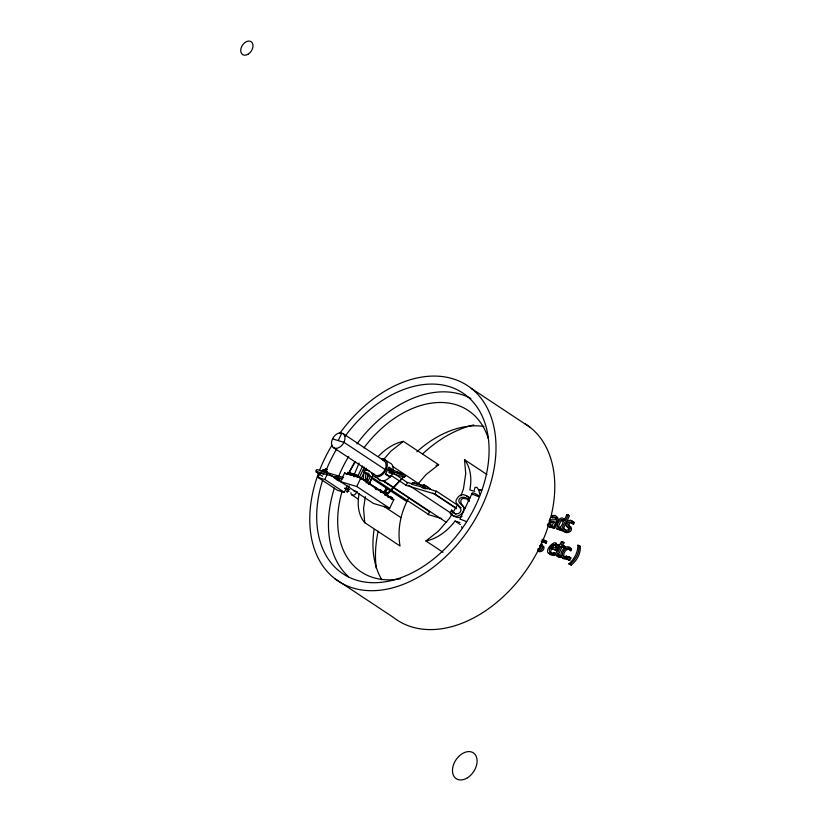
<?xml version="1.0" encoding="UTF-8"?>
<svg xmlns="http://www.w3.org/2000/svg" width="821" height="821" viewBox="0 0 821 821"><rect width="100%" height="100%" fill="white"/><g stroke="black" fill="none" stroke-linecap="round" stroke-linejoin="round"><path stroke-width="1.23" d="M579.062 545.544C579.554 552.861 575.613 559.768 570.01 564.243L568.85 563.894C574.228 559.245 578.015 552.43 577.892 545.195L580.293 546.355C580.786 553.672 576.855 560.589 571.242 565.064L568.85 563.894M474.302 489.993L475.082 487.315L476.991 487.407L478.9 490.219L479.7 494.098M363.313 479.474L364.308 467.108L359.567 477.083M365.242 481.506L365.95 473.04M366.145 470.618L366.351 468.206M367.203 480.254L367.705 474.21M547.474 524.003C546.694 526.836 550.84 527.78 552.338 525.758L551.589 527.205L554.185 528.426C554.586 525.389 561.092 519.005 556.412 516.419M346.544 491.492C348.699 495.381 347.683 484.534 349.428 485.96M365.335 496.695L363.549 508.692L364.76 522.659L400.032 545.996C397.148 529.381 400.73 511.976 409.104 497.434M393.485 470.905L393.577 470.238L388.877 467.128L385.747 473.717L390.457 476.827L392.469 473.666M550.481 517.476L549.967 519.621M556.997 555.15L557.603 556.525L560.168 557.521L560.876 556.022L557.603 554.473L557.88 552.307L560.671 546.427L564.663 548.069L565.32 546.683L561.328 545.041L562.785 541.973L564.017 542.784L562.559 545.862L565.32 546.683M558.834 555.283L558.68 554.165L561.903 547.248L564.663 548.069M412.316 483.897L407.524 482.461L406.149 485.396L434.925 494.016L456.26 508.137M335.84 479.136L336.682 477.637L337.985 477.709L338.816 478.263L337.811 480.388M369.245 484.113L372.621 476.159M460.889 495.863L463.465 488.793L465.733 473.635L464.512 459.678L486.956 474.528M429.568 511.791L382.781 480.675M550.101 548.1L557.151 550.655L550.101 548.1C547.925 551.117 551.065 554.432 554.247 552.687L555.478 553.508L554.678 555.201L552.974 555.407L550.583 554.822L549.208 552.759M551.332 548.921L550.727 552.051L552.225 553.693M407.452 482.656L395.804 474.702M436.228 491.276L427.905 488.567M466.615 521.663L459.914 519.005L460.324 519.426M334.311 478.089L335.163 476.621M335.112 478.325L336.333 476.549M429.557 511.74L428.244 514.572L441.585 518.585M354.262 474.497L359.105 463.034M557.572 549.783L558.198 545.318L555.622 543.666M566.439 556.125C557.09 559.46 566.203 541.788 570.811 550.809L571.529 549.29C565.597 540.013 554.544 559.378 565.566 558.126L566.439 556.125L567.67 556.946L566.798 558.947L565.382 559.122L563.185 558.547L562.18 557.346M347.304 486.083L344.317 492.374L337.564 490.353L318.035 477.432L320.026 473.245M322.745 470.464L325.003 471.665L322.745 470.464L323.125 469.653L325.383 470.854L326.245 469.058L326.953 469.53L326.101 471.326L325.301 471.09L326.614 471.675L326.235 472.486L325.711 472.137M323.546 470.7L323.926 469.889M338.231 440.6L341.515 433.683M323.125 469.653L324.582 470.618L325.444 468.822L326.245 469.058M318.035 477.432L324.788 479.454L327.281 474.22M337.01 480.152L338.016 478.027L338.816 478.263M338.55 480.962L340.048 477.791M344.604 472.988L340.489 481.65L356.766 486.514L389.677 508.302L393.782 499.65L360.871 477.863L344.604 472.988L346.729 474.394M352.599 473.912L347.981 472.342L347.191 474.004L350.269 474.928M351.973 474.22L350.639 473.337L350.105 474.456L356.755 476.447L357.289 475.328L359.916 477.709M357.761 476.262L362.646 465.979M356.766 486.514L360.871 477.863M360.809 479.361L363.97 472.711M365.653 481.64L369.265 474.035M366.125 482.81L366.659 481.691L364.483 480.09A4.372 0.647 25.4 0 0 363.436 479.526A3.848 0.564 25.4 0 0 361.671 478.694L361.035 478.438M367.203 483.005L370.456 476.149M368.968 484.174L372.221 477.319M392.859 471.346A10.016 6.876 -56.5 0 0 389.503 462.767L383.623 458.877L382.976 460.232A8.497 5.829 -56.5 0 1 385.09 469.54A8.497 5.829 -56.5 0 1 375.761 475.421L375.125 476.785L380.995 480.675M375.505 489.131L375.936 487.643L372.098 485.827M376.275 489.367L376.808 488.249L377.547 488.741L377.013 489.85M388.887 470.217L389.503 468.914L403.173 473.974L402.557 475.277L388.887 470.217L394.224 473.748M379.979 491.143L380.513 490.034L381.221 490.506L380.687 491.615M390.509 471.285L391.124 469.992M390.909 471.788L391.525 470.484M385.08 493.052L384.556 494.17L385.265 494.642L385.788 493.524L385.08 493.052L380.585 491.707M387.296 496.654L387.82 495.535L388.569 496.028L388.035 497.146M391.925 498.09L392.602 498.162L390.817 497.074L390.283 498.193L391.566 498.788M390.97 498.398L391.504 497.28M426.109 486.217L412.45 482.522L411.619 484.257L425.288 487.961L422.794 486.309L423.615 484.564L430.768 489.295L423.615 484.564M428.059 487.192L427.238 488.936L422.794 486.309M469.448 501.313C464.501 492.569 452.699 499.784 462.757 505.562C467.354 512.92 454.701 521.15 450.185 512.981L451.55 510.118L455.788 514.418M467.683 500.143L468.976 497.423L466.821 495.822L463.506 494.601L460.714 495.073A5.573 3.818 -56.5 0 0 457.666 497.752C452.792 502.965 459.781 505.828 461.043 509.851C460.571 515.301 452.761 515.013 451.55 510.118M460.345 518.082L471.818 493.934L478.489 496.633M556.381 518.297L555.571 517.877A7.122 4.885 -56.5 0 0 552.697 518.03L551.455 517.209L552.235 515.567C560.558 513.843 555.109 524.906 552.954 527.605L551.589 527.205M544.426 540.28L546.755 541.624L545.965 543.307L544.723 542.496L545.524 540.813L542.117 539.335M559.778 529.596L560.548 527.975C559.429 529.36 556.289 529.956 555.93 527.646A6.681 4.577 -56.5 0 1 556.084 524.783C556.166 521.232 562.939 514.059 564.14 520.411L566.921 514.551L569.487 515.773L562.344 530.818L559.778 529.596L562.344 530.818M561.112 529.997L568.255 514.952M571.97 521.222L574.3 522.577L573.499 524.26C570.934 519.96 566.285 525.43 570.964 526.99C573.776 531.875 565.279 535.035 562.754 530.243L563.627 528.406L566.418 530.777M555.92 549.844C561.564 531.341 536.698 555.088 553.446 554.38L554.247 552.687M559.573 546.55L558.342 545.729L558.998 544.354L559.984 544.641L561.441 541.573L562.785 541.973M573.499 524.26L572.268 523.439L573.068 521.756C568.655 516.748 562.611 525.491 568.655 527.924C569.025 531.064 564.52 530.859 563.627 528.406M558.342 545.729L559.327 546.027C558.331 548.756 552.389 556.074 558.937 556.7L559.645 555.212M563.422 547.258L564.078 545.873M569.579 549.988L570.297 548.469M566.931 559.091L568.101 556.638L569.63 557.1L570.862 557.911L569.702 560.374L566.931 559.091L569.702 560.374M568.471 559.553L569.63 557.1M428.388 514.336L365.366 472.978C362.492 470.484 367.572 469.068 369.234 470.997M435.048 493.821L436.3 491.081L456.507 504.443M317.481 471.47L316.218 472.075L316.434 470.638M355.298 461.966L349.561 471.685A96.837 66.409 -56.5 0 1 354.836 461.648M451.776 514.418L449.344 518.544L438.435 531.115L425.914 540.967L443.012 552.276M452.997 512.366L457.882 504.115M381.129 492.087L381.673 491.184L384.505 492.323L381.673 491.184M381.601 492.528L382.145 491.625M384.043 491.882L385.808 488.936L386.599 489.172L387.071 489.614L385.295 492.559L384.823 492.118L386.599 489.172M386.64 493.739L387.194 492.826L387.656 493.267L387.112 494.18L384.279 493.031M406.179 485.344L391.699 475.841M552.04 547.535L553.723 545.719L555.838 545.339M383.674 459.483L390.837 451.211L403.368 441.37L438.63 464.707L426.109 474.548L418.135 483.733M342.809 477.648L342.46 478.971M385.162 495.617L404.753 475.636L386.701 495.32M548.982 520.986C550.634 517.928 557.264 522.197 555.15 517.476L554.329 517.056A7.122 4.885 -56.5 0 0 551.455 517.209M389.934 472.547C387.717 473.368 389.913 469.119 390.344 471.685M462.049 516.327C457.851 519.56 453.151 515.968 450.185 512.981M368.383 473.245L365.366 472.978M347.714 490.742L347.232 490.558M566.89 557.295L567.67 556.946M405.051 476.016L404.404 475.472M554.596 553.744L555.478 553.508M541.172 541.029L542.64 540.998L544.723 542.496M551.928 527.564L549.752 527.349L548.695 526.066M560.035 529.894L557.387 529.176M343.352 477.473L316.875 469.55L315.952 470.33L316.383 471.418L341.659 478.992M404.353 477.196C407.247 475.718 402.536 474.589 404.353 477.196L389.38 472.722M372.406 485.683L369.132 483.518L371.369 485.108M568.748 547.679L571.529 549.29M380.595 491.327L381.129 491.276L380.503 490.701M337.164 476.313L338.129 476.57M537.468 550.737C541.255 552.4 545.175 546.057 540.895 544.2M543.882 541.819C539.818 541.367 541.562 545.749 543.913 546.776C544.816 550.121 540.505 553.231 537.622 551.035M380.38 491.974L381.437 492.22M554.175 522.197L551.948 522.207L550.891 522.987L550.244 524.527L550.819 525.881M568.912 549.29C565.443 548.664 562.354 554.555 564.294 557.182M358.418 477.052C360.84 476.632 352.578 473.789 352.168 474.086M374.643 487.602L375.454 487.653L372.806 486.309M396.379 472.137L403.173 473.974M392.366 472.516L394.634 473.132M332.515 438.886L343.948 442.314L385.09 469.54M474.682 491.358L469.838 489.911A48.572 33.312 -56.5 0 0 464.512 459.678M388.2 476.149L390.457 476.827M357.289 475.328L347.981 472.342M326.953 469.53L325.444 468.822M366.659 481.691L362.687 479.361M580.293 546.355L577.892 545.195M324.582 470.618L325.383 470.854M387.071 489.614L385.808 488.936M325.886 471.5L326.686 471.747L326.696 473.758M564.017 542.784L561.441 541.573M326.727 472.054L327.528 472.301L326.101 471.326M321.021 471.141L327.774 473.163M376.039 488.013L376.808 488.249M374.55 487.838L377.547 488.741M376.018 488.69L380.513 490.034M381.221 490.506L378.994 489.839L380.051 490.414M384.823 492.118L387.194 492.826M385.511 494.847L387.82 495.535M385.09 494.991L388.569 496.028M391.463 498.952L393.782 499.65M344.912 488.074L349.756 489.532M353.389 490.609L357.012 491.697M425.914 540.967A44.108 30.244 -56.5 0 0 455.05 521.058L459.893 522.505M569.333 557.449L570.862 557.911M559.501 555.612L560.876 556.022M389.677 508.302L373.411 503.427L331.889 475.893M372.077 485.591L371.359 485.344M412.45 482.522L421.676 485.57M422.004 487.695L425.463 488.844M359.814 477.996L360.398 478.202M360.645 478.551L361.753 478.961M377.588 489.429L378.276 489.685M382.165 492.456L383.581 493.031M336.826 476.139L337.872 476.632M388.076 496.664L390.149 497.464M387.563 496.274L391.545 497.649L390.817 497.074M366.833 470.279L367.387 470.495M537.642 549.013L539.869 549.28L540.947 548.192L541.111 546.971L539.849 545.739M466.4 496.017L470.023 498.06M563.668 518.544L565.289 520.257M563.935 531.166C567.424 534.204 573.017 527.965 568.83 525.419C565.146 523.408 570.749 519.714 572.268 523.439M563.801 520.381C560.917 519.549 559.388 523.921 558.762 526.056A3.859 2.648 -56.5 0 0 558.783 528.016L558.988 528.355M368.136 483.62L368.814 484M333.264 447.496L375.761 475.421M379.004 490.004L379.928 490.578M353.523 476.396L354.138 476.734M368.475 483.59L369.091 483.938M461.115 507.819L458.21 505.305M352.835 474.528L353.451 474.918M472.752 494.735L471.818 493.934M471.285 388.374L530.058 427.269M566.921 514.551L568.153 515.372M573.068 521.756L574.3 522.577M562.754 530.243L563.986 531.064M552.954 527.605L554.185 528.426M560.671 546.427L561.903 547.248M545.524 540.813L546.755 541.624M565.566 558.126L566.798 558.947M557.336 554.001L558.567 554.822M558.937 556.7L560.168 557.521M570.01 564.243L571.242 565.064M553.446 554.38L554.678 555.201M343.188 433.704A8.497 5.829 -56.5 0 1 339.72 447.178A8.497 5.829 -56.5 0 1 331.776 440.918A8.497 5.829 -56.5 0 1 343.188 433.704L384.341 460.93M392.356 466.236L420.157 484.647M432.995 493.134L456.527 508.702M408.92 485.314L452.238 513.977M385.377 474.281L387.266 475.533M455.05 521.058L460.396 524.588M383.499 480.737L446.603 522.495M371.4 478.222L406.662 501.559M356.755 476.447L358.1 477.329M356.837 476.755L357.494 477.196M383.859 506.321L400.956 517.64M337.185 477.473L338.016 478.027M330.555 474.281L328.923 473.491L329.755 474.045M344.769 488.423L349.048 491.256M320.601 472.568L323.802 474.682M351.737 494.817L358.028 498.983M316.218 472.075L322.622 476.313M324.788 479.454L344.317 492.374M334.486 578.405L393.259 617.3A117.177 80.355 -56.5 0 0 527.441 568.471A117.177 80.355 -56.5 0 0 525.009 423.718M538.33 549.454L538.874 549.834M383.479 480.962L388.374 484.441M541.09 546.56L540.095 545.647M467.652 499.342C458.621 495.597 459.247 504.576 465.343 508.22M569.497 528.211L567.28 525.912M545.052 542.383L545.965 543.307M569.959 549.844L570.811 550.809M373.391 473.553L374.407 474.723M386.363 468.186A7.502 5.152 -56.5 0 1 385.973 469.366M378.419 456.332A44.939 30.818 -56.5 0 1 403.368 441.37M364.76 522.659A44.355 30.418 -56.5 0 1 359.218 493.421M436.054 465.322A44.939 30.818 -56.5 0 1 438.63 464.707M363.888 447.927A96.837 66.409 -56.5 0 1 488.351 438.671M400.34 578.795A96.837 66.409 -56.5 0 1 342.09 491.276M462.377 527.944A3.879 2.679 -59 0 1 461.607 526.682M478.828 489.788A3.879 2.679 -60 0 1 481.434 490.568M479.536 490.26A3.879 2.637 -54 0 1 481.681 490.517M472.342 493.164A3.879 0.688 27.3 0 1 474.63 493.421A3.879 0.688 27.3 0 1 478.848 495.894M356.837 491.471A3.879 2.679 -59 0 1 353.471 495.166A3.879 2.679 -59 0 1 350.885 492.703M390.652 475.985A10.016 6.876 -56.5 0 1 378.204 478.458M381.734 458.662A10.016 6.876 -56.5 0 1 384.782 472.096A10.016 6.876 -56.5 0 1 371.605 472.732M339.678 433.519A117.177 80.355 -56.5 0 1 490.26 414.687A117.177 80.355 -56.5 0 1 399.211 585.835A117.177 80.355 -56.5 0 1 318.322 473.676M319.646 470.166A117.177 80.355 -56.5 0 1 331.951 445.249M345.138 436.197A108.464 74.383 -56.5 0 1 483.395 418.884A108.464 74.383 -56.5 0 1 402.577 577.091A108.464 74.383 -56.5 0 1 322.591 480.326M325.496 472.034A108.464 74.383 -56.5 0 1 336.302 449.631M381.786 579.688A96.837 66.409 -56.5 0 1 374.058 529.607M416.904 451.745A96.837 66.409 -56.5 0 1 483.969 426.427M348.556 576.763A108.464 74.383 -56.5 0 1 334.352 488.105M337.708 478.633A108.464 74.383 -56.5 0 1 348.689 456.353M356.889 443.976A108.464 74.383 -56.5 0 1 470.854 398.524M376.305 568.276A108.464 74.383 -56.5 0 1 378.173 531.197M422.487 454.034A108.464 74.383 -56.5 0 1 473.779 424.939M555.817 546.201L555.314 548.069L550.799 546.724L553.559 544.467L555.468 544.949L555.817 546.201M563.196 521.212C563.001 523.644 560.517 529.258 557.541 527.195A3.859 2.648 -56.5 0 1 557.531 525.235C557.11 522.844 562.282 516.368 563.196 521.212M549.27 522.803L549.146 524.486C550.891 527.031 553.57 523.49 554.185 521.745L551.384 521.232L549.27 522.803M248.219 54.135A7.748 5.316 -56.5 0 0 251.38 41.861A7.748 5.316 -56.5 0 0 240.984 48.429A7.748 5.316 -56.5 0 0 248.219 54.135M467.498 777.764A15.496 10.622 -56.5 0 0 473.83 753.206A15.496 10.622 -56.5 0 0 453.028 766.342A15.496 10.622 -56.5 0 0 467.498 777.764"/></g></svg>
